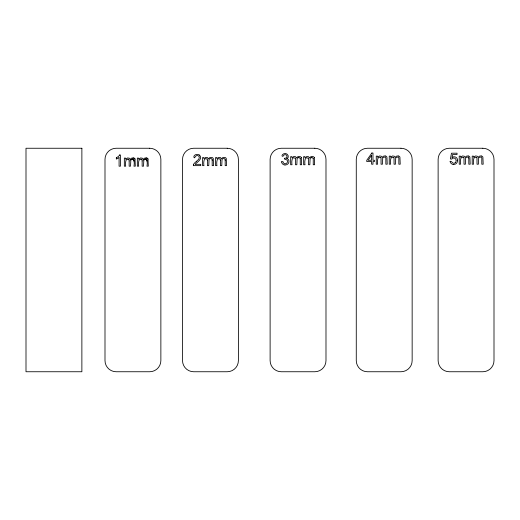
<?xml version="1.0" encoding="UTF-8"?>
<svg xmlns="http://www.w3.org/2000/svg" width="520" height="520" viewBox="0 0 520 520"><rect width="100%" height="100%" fill="white"/><g stroke="black" fill="none" stroke-linecap="round" stroke-linejoin="round"><path stroke-width="0.78" d="M130.839 159.998L130.526 166.185L129.155 166.185L129.155 160.934M143.839 159.998L143.52 166.185L142.149 166.185L142.149 160.934M455.429 162.526C452.998 165.21 451.938 160.7 450.171 161.285M130.793 160.095A1.612 1.612 0 0 1 131.092 159.666C135.077 156.728 134.31 165.237 133.946 166.185L135.31 166.185L135.005 159.068A2.067 2.067 0 0 0 133.633 158.015L132.431 157.937A2.724 2.724 0 0 0 131.112 158.47L130.312 159.334L129.272 158.158L127.537 157.95L125.574 159.231L125.574 158.1L124.345 158.1L124.345 166.185L125.716 166.185C125.262 164.938 125.021 157.092 128.817 159.562M143.787 160.095A1.612 1.612 0 0 1 144.085 159.666C148.07 156.728 147.303 165.237 146.939 166.185L148.304 166.185L147.999 159.068A2.067 2.067 0 0 0 146.627 158.015L145.431 157.937A2.724 2.724 0 0 0 144.105 158.47L143.305 159.334L142.266 158.158L140.537 157.95L138.567 159.231L138.567 158.1L137.345 158.1L137.345 166.185L138.71 166.185C138.255 164.938 138.015 157.092 141.81 159.562M286.832 158.698C290.44 157.06 286.871 151.996 283.751 153.77C280.572 155.129 282.308 158.184 284.083 154.941C285.2 154.187 287.047 154.96 286.962 156.403A2.353 2.353 0 0 1 286.949 156.637L286.917 156.852A1.515 1.515 0 0 1 286.267 157.82A2.873 2.873 0 0 1 284.687 158.269M281.606 161.798L282.978 161.616A4.771 4.771 0 0 0 283.199 162.396C283.842 164.638 287.437 163.969 287.456 161.72C288.281 158.782 283.322 160.056 284.603 158.269M119.567 154.973L120.452 154.973L120.452 166.185L119.08 166.185L119.08 157.45A8.508 8.508 0 0 1 116.324 159.068L116.344 157.774M453.206 164.372L453.382 164.392A5.103 5.103 0 0 0 453.986 164.398L454.838 164.268A3.406 3.406 0 0 0 456.411 163.365L456.69 163.046A4.225 4.225 0 0 0 457.554 160.232M481.507 156.032L480.304 155.961A2.724 2.724 0 0 0 478.985 156.494L478.185 157.359L477.146 156.189L475.41 155.974L473.447 157.255L473.447 156.124L472.219 156.124L472.219 164.209L473.59 164.209C473.135 162.962 472.894 155.116 476.691 157.586M468.513 156.032L467.311 155.961A2.724 2.724 0 0 0 465.991 156.494L465.192 157.359L464.152 156.189L462.416 155.974L460.454 157.255L460.454 156.124L459.225 156.124L459.225 164.209L460.597 164.209C460.135 162.962 459.901 155.116 463.697 157.586M398.548 156.032L397.345 155.961A2.724 2.724 0 0 0 396.026 156.494L395.226 157.359L394.186 156.189L392.45 155.974L390.488 157.255L390.488 156.124L389.259 156.124L389.259 164.209L390.631 164.209C390.175 162.962 389.935 155.116 393.731 157.586M385.554 156.032L384.351 155.961A2.724 2.724 0 0 0 383.032 156.494L382.232 157.359L381.193 156.189L379.457 155.974L377.494 157.255L377.494 156.124L376.266 156.124L376.266 164.209L377.637 164.209C377.175 162.962 376.942 155.116 380.738 157.586M199.667 155.214C202.677 158.223 198.484 161.46 196.228 163.209A10.491 10.491 0 0 0 195.942 163.475A4.498 4.498 0 0 0 195.267 164.32L200.739 164.327L200.739 165.64L193.362 165.64A2.444 2.444 0 0 1 193.518 164.691M308.126 158.119C304.343 155.636 304.558 163.501 305.026 164.743L303.654 164.743L303.654 156.656L304.876 156.656L304.876 157.787L306.846 156.507L308.581 156.722L309.615 157.892L310.421 157.027A2.724 2.724 0 0 1 311.74 156.494L312.942 156.566A2.067 2.067 0 0 1 314.327 157.612M295.126 158.119C291.324 155.642 291.59 163.495 292.026 164.743L290.654 164.743L290.654 156.656L291.882 156.656L291.882 157.787L293.846 156.507L295.581 156.722L296.621 157.892L297.421 157.027A2.724 2.724 0 0 1 298.747 156.494L299.942 156.566A2.067 2.067 0 0 1 301.334 157.612M220.058 159.016C216.242 156.546 216.535 164.385 216.957 165.64L215.586 165.64L215.586 157.553L216.814 157.553L216.814 158.685L218.777 157.404L220.513 157.612L221.553 158.788L222.352 157.924A2.724 2.724 0 0 1 223.678 157.391L224.874 157.463A2.067 2.067 0 0 1 226.265 158.509L226.551 165.64L225.186 165.64L225.186 160.544M207.064 159.016C203.261 156.546 203.528 164.385 203.964 165.64L202.592 165.64L202.592 157.553L203.821 157.553L203.821 158.685L205.784 157.404L207.519 157.612L208.559 158.788L209.358 157.924A2.724 2.724 0 0 1 210.678 157.391L211.881 157.463A2.067 2.067 0 0 1 213.272 158.509L213.558 165.64L212.192 165.64L212.192 160.544M314.308 157.625L314.613 164.743L313.248 164.743L313.248 159.647A4.589 4.589 0 0 0 313.163 158.561M301.314 157.625L301.62 164.743L300.255 164.743L300.255 159.647A4.589 4.589 0 0 0 300.17 158.561M457.568 160.232L457.535 159.848A3.478 3.478 0 0 0 456.579 157.814A3.439 3.439 0 0 0 454.279 156.799A3.906 3.906 0 0 0 453.96 156.812A3.718 3.718 0 0 0 451.997 157.521L452.589 154.505L457.048 154.505L457.048 153.198L451.49 153.198L450.411 158.931L451.698 159.101A2.412 2.412 0 0 1 456.112 160.121M220.395 160.388L220.395 165.64L221.767 165.64L222.034 159.549A1.612 1.612 0 0 1 222.326 159.126A2.002 2.002 0 0 1 223.808 158.561A1.352 1.352 0 0 1 225.141 159.439M207.402 160.388L207.402 165.64L208.774 165.64L209.04 159.549A1.612 1.612 0 0 1 209.333 159.126A2.002 2.002 0 0 1 210.808 158.561A1.352 1.352 0 0 1 212.141 159.439M119.633 155.019A6.896 6.896 0 0 1 116.298 157.657M129.109 160.927A2.522 2.522 0 0 0 128.863 159.536A1.157 1.157 0 0 0 128.076 159.14M131.073 159.653A2.002 2.002 0 0 1 132.561 159.107M132.567 159.133A1.352 1.352 0 0 1 133.894 159.984M133.861 160.004A4.589 4.589 0 0 1 133.919 161.09M142.103 160.927A2.522 2.522 0 0 0 141.856 159.536A1.157 1.157 0 0 0 141.07 159.14M144.066 159.653A2.002 2.002 0 0 1 145.561 159.107M145.561 159.133A1.352 1.352 0 0 1 146.894 159.984M146.855 160.004A4.589 4.589 0 0 1 146.919 161.09M133.374 157.976A2.158 2.158 0 0 1 135.044 159.048M146.367 157.976A2.158 2.158 0 0 1 148.037 159.048M199.674 155.207A3.107 3.107 0 0 0 198.523 154.602L197.444 154.434A5.746 5.746 0 0 0 196.859 154.44L196.144 154.544A3.139 3.139 0 0 0 193.863 156.41C194.168 160.751 195.475 153.966 198.061 155.701C200.161 156.501 199.206 159.224 197.743 160.173A26.916 26.916 0 0 1 196.216 161.506M193.356 164.58A9.945 9.945 0 0 1 196.287 161.616M207.109 158.99A2.522 2.522 0 0 1 207.357 160.381M212.108 159.458A4.589 4.589 0 0 1 212.167 160.544M220.103 158.99A2.522 2.522 0 0 1 220.35 160.381M225.102 159.458A4.589 4.589 0 0 1 225.167 160.544M284.973 164.983A3.517 3.517 0 0 1 281.541 161.805M284.973 164.938A4.94 4.94 0 0 0 285.558 164.924A3.744 3.744 0 0 0 287.865 163.943A3.419 3.419 0 0 0 288.938 161.629A2.853 2.853 0 0 0 286.871 158.561M295.172 158.093A2.522 2.522 0 0 1 295.418 159.484L295.464 164.743L296.836 164.743L297.102 158.652A1.612 1.612 0 0 1 297.394 158.23A2.002 2.002 0 0 1 298.877 157.664M298.877 157.69A1.352 1.352 0 0 1 300.209 158.542M308.172 158.093A2.522 2.522 0 0 1 308.412 159.484L308.458 164.743L309.829 164.743L310.096 158.652A1.612 1.612 0 0 1 310.394 158.23A2.002 2.002 0 0 1 311.87 157.664M311.87 157.69A1.352 1.352 0 0 1 313.203 158.542M380.783 157.56A2.522 2.522 0 0 1 381.03 158.951L381.069 164.209L382.441 164.209L382.707 158.119A1.612 1.612 0 0 1 383.006 157.697A2.002 2.002 0 0 1 384.481 157.131A1.352 1.352 0 0 1 385.814 158.008A4.589 4.589 0 0 1 385.84 159.113L385.866 164.209L387.225 164.209L386.919 157.092A2.067 2.067 0 0 0 385.554 156.039M393.776 157.56A2.522 2.522 0 0 1 394.024 158.951L394.069 164.209L395.441 164.209L395.707 158.119A1.612 1.612 0 0 1 396 157.697A2.002 2.002 0 0 1 397.475 157.131A1.352 1.352 0 0 1 398.808 158.008A4.589 4.589 0 0 1 398.834 159.113L398.86 164.209L400.225 164.209L399.919 157.092A2.067 2.067 0 0 0 398.548 156.039M453.2 164.43A3.458 3.458 0 0 1 450.112 161.291M456.079 160.407A3.01 3.01 0 0 1 455.475 162.565M463.743 157.56A2.522 2.522 0 0 1 463.99 158.951L464.029 164.209L465.4 164.209L465.666 158.119A1.612 1.612 0 0 1 465.966 157.697A2.002 2.002 0 0 1 467.441 157.131A1.352 1.352 0 0 1 468.774 158.008M468.735 158.028A4.589 4.589 0 0 1 468.8 159.113L468.825 164.209L470.184 164.209L469.879 157.092A2.067 2.067 0 0 0 468.513 156.039M476.736 157.56A2.522 2.522 0 0 1 476.983 158.951L477.029 164.209L478.4 164.209L478.666 158.119A1.612 1.612 0 0 1 478.959 157.697A2.002 2.002 0 0 1 480.435 157.131A1.352 1.352 0 0 1 481.774 158.008A4.589 4.589 0 0 1 481.793 159.113L481.819 164.209L483.184 164.209L482.879 157.092A2.067 2.067 0 0 0 481.507 156.039M371.605 155.246L368.108 160.284L371.605 160.284L371.605 155.246M371.852 153.042L366.756 160.284L366.756 161.538L371.605 161.538L371.605 164.209L372.976 164.209L372.976 161.538L374.485 161.538L374.485 160.284L372.976 160.284L372.976 153.042L371.852 153.042M81.874 148.252L26 148.252L26 371.748L81.874 371.748L81.874 148.252M149.695 148.252L116.168 148.252A11.174 11.174 0 0 0 104.995 159.425L104.995 360.575A11.174 11.174 0 0 0 116.168 371.748L149.695 371.748A11.174 11.174 0 0 0 160.869 360.575L160.869 159.425A11.174 11.174 0 0 0 149.695 148.252M227.221 148.252L193.694 148.252A11.174 11.174 0 0 0 182.52 159.425L182.52 360.575A11.174 11.174 0 0 0 193.694 371.748L227.221 371.748A11.174 11.174 0 0 0 238.394 360.575L238.394 159.425A11.174 11.174 0 0 0 227.221 148.252M314.815 148.252L281.288 148.252A11.174 11.174 0 0 0 270.114 159.425L270.114 360.575A11.174 11.174 0 0 0 281.288 371.748L314.815 371.748A11.174 11.174 0 0 0 325.988 360.575L325.988 159.425A11.174 11.174 0 0 0 314.815 148.252M400.972 148.252L367.451 148.252A11.174 11.174 0 0 0 356.272 159.425L356.272 360.575A11.174 11.174 0 0 0 367.451 371.748L400.972 371.748A11.174 11.174 0 0 0 412.152 360.575L412.152 159.425A11.174 11.174 0 0 0 400.972 148.252M482.826 148.252L449.3 148.252A11.174 11.174 0 0 0 438.126 159.425L438.126 360.575A11.174 11.174 0 0 0 449.3 371.748L482.826 371.748A11.174 11.174 0 0 0 494 360.575L494 159.425A11.174 11.174 0 0 0 482.826 148.252"/></g></svg>
